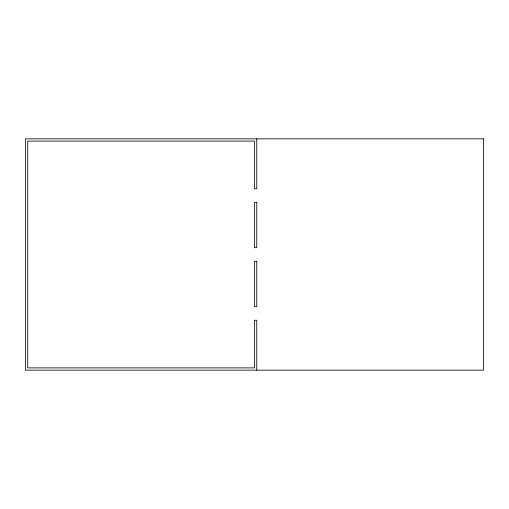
<?xml version="1.0" encoding="UTF-8"?>
<svg xmlns="http://www.w3.org/2000/svg" width="509" height="509" viewBox="0 0 509 509"><rect width="100%" height="100%" fill="white"/><g stroke="black" fill="none" stroke-linecap="round" stroke-linejoin="round"><path stroke-width="0.76" d="M256.765 138.842L256.765 188.731L254.5 188.731L254.5 141.108L27.715 141.108L27.715 367.892L254.5 367.892L254.5 320.269L256.765 320.269L256.765 370.158M483.55 138.842L25.45 138.842L25.45 370.158L483.55 370.158L483.55 138.842M256.765 202.34L254.5 202.34L254.5 247.698L256.765 247.698L256.765 202.34M256.765 261.302L254.5 261.302L254.5 306.66L256.765 306.66L256.765 261.302"/></g></svg>
